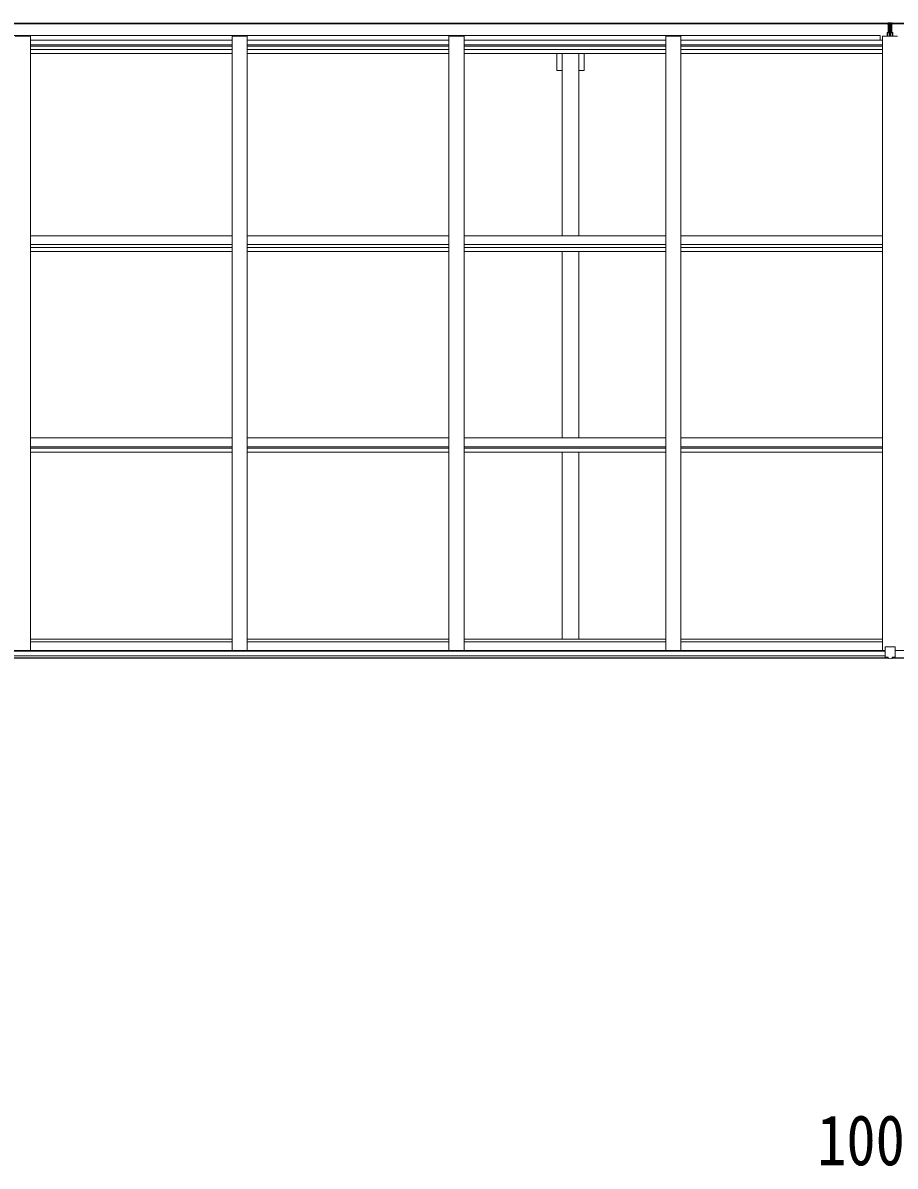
# Model space of a CAD drawing. Units: millimetres at full size, sheet at 1:35; details may follow other scales. Extents: x -9783 to 9892, y -6828 to 6752.
# Drawn here: x -324 to 2557, y 794 to 4571 of the extents above; entities that cross this region are included whole.
import ezdxf
from ezdxf.enums import TextEntityAlignment as Align

# ---------------------------------------------------------------- set-up
doc = ezdxf.new("R2010")
doc.units = ezdxf.units.MM
doc.header["$LTSCALE"] = 35
for name, color, linetype, lineweight in [('0-1_本体', 4, 'Continuous', 9), ('0-3_ELV2', 3, 'Continuous', 9), ('0-A_寸法', 6, 'Continuous', 9)]:
    doc.layers.add(name, color=color, linetype=linetype, lineweight=lineweight)
doc.styles.add('ＭＳ ゴシック', font='')
doc.styles.get('ＭＳ ゴシック').set_extended_font_data('MS Gothic')

msp = doc.modelspace()

# ---------------------------------------------------------------- linework, layer by layer
at = {"layer": '0-1_本体'}
for p, q in [((2538.9, 4569.5), (-2470.1, 4569.5)), ((2538.89, 4567.43), (-2470.1, 4567.43)), ((2541.9, 4569.5), (7550.9, 4569.5)), ((2541.92, 4567.43), (7550.9, 4567.43)), ((-2439.1, 4529.23), (2507.9, 4529.23)), ((-348.6, 4526.56), (-298.6, 4526.56)), ((-298.6, 2497.3), (-298.6, 4526.56)), ((367.4, 4514.16), (-298.6, 4514.16)), ((367.4, 4497.72), (-298.6, 4497.72)), ((367.4, 2497.3), (367.4, 4526.56)), ((367.4, 4526.56), (417.4, 4526.56)), ((417.4, 2497.3), (417.4, 4526.56)), ((1083.4, 4514.16), (417.4, 4514.16)), ((1083.4, 4497.72), (417.4, 4497.72)), ((1083.4, 2497.3), (1083.4, 4526.56)), ((1083.4, 4526.56), (1133.4, 4526.56)), ((1133.4, 2497.3), (1133.4, 4526.56)), ((1799.4, 4514.16), (1133.4, 4514.16)), ((1799.4, 4497.72), (1133.4, 4497.72)), ((1799.4, 2497.3), (1799.4, 4526.56)), ((1799.4, 4526.56), (1849.4, 4526.56)), ((1849.4, 2497.3), (1849.4, 4526.56)), ((2515.4, 4514.16), (1849.4, 4514.16)), ((2515.4, 4497.72), (1849.4, 4497.72)), ((2507.9, 4529.23), (2507.9, 4514.16)), ((2515.4, 2497.3), (2515.4, 4527.2)), ((2565.4, 4527.2), (2515.4, 4527.2)), ((367.4, 4493.93), (-298.6, 4493.93)), ((367.4, 4482.59), (-298.6, 4482.59)), ((367.4, 4469.77), (-298.6, 4469.77)), ((1083.4, 4493.93), (417.4, 4493.93)), ((1083.4, 4482.59), (417.4, 4482.59)), ((1083.4, 4469.77), (417.4, 4469.77)), ((1799.4, 4493.93), (1133.4, 4493.93)), ((1799.4, 4482.59), (1133.4, 4482.59)), ((1799.4, 4469.77), (1133.4, 4469.77)), ((1439.98, 4413.5), (1439.98, 4469.77)), ((1457.68, 3867.21), (1457.68, 4469.77)), ((1512.68, 3867.21), (1512.68, 4469.77)), ((1530.38, 4413.5), (1530.38, 4469.77)), ((2515.4, 4493.93), (1849.4, 4493.93)), ((2515.4, 4482.59), (1849.4, 4482.59)), ((2515.4, 4469.77), (1849.4, 4469.77)), ((1439.98, 4413.5), (1457.68, 4413.5)), ((1512.68, 4413.5), (1530.38, 4413.5)), ((367.4, 3867.21), (-298.6, 3867.21)), ((1083.4, 3867.21), (417.4, 3867.21)), ((1799.4, 3867.21), (1133.4, 3867.21)), ((2515.4, 3867.21), (1849.4, 3867.21)), ((367.4, 3838.16), (-298.6, 3838.16)), ((367.4, 3828.43), (-298.6, 3828.43)), ((367.4, 3815.58), (-298.6, 3815.58)), ((1083.4, 3838.16), (417.4, 3838.16)), ((1083.4, 3828.43), (417.4, 3828.43)), ((1083.4, 3815.58), (417.4, 3815.58)), ((1799.4, 3838.16), (1133.4, 3838.16)), ((1799.4, 3828.43), (1133.4, 3828.43)), ((1799.4, 3815.58), (1133.4, 3815.58)), ((1457.68, 3199.74), (1457.68, 3815.58)), ((1512.68, 3199.74), (1512.68, 3815.58)), ((2515.4, 3838.16), (1849.4, 3838.16)), ((2515.4, 3828.43), (1849.4, 3828.43)), ((2515.4, 3815.58), (1849.4, 3815.58)), ((367.4, 3199.74), (-298.6, 3199.74)), ((1083.4, 3199.74), (417.4, 3199.74)), ((1799.4, 3199.74), (1133.4, 3199.74)), ((2515.4, 3199.74), (1849.4, 3199.74)), ((367.4, 3170), (-298.6, 3170)), ((367.4, 3165.57), (-298.6, 3165.57)), ((367.4, 3152.56), (-298.6, 3152.56)), ((1083.4, 3170), (417.4, 3170)), ((1083.4, 3165.57), (417.4, 3165.57)), ((1083.4, 3152.56), (417.4, 3152.56)), ((1799.4, 3170), (1133.4, 3170)), ((1799.4, 3165.57), (1133.4, 3165.57)), ((1799.4, 3152.56), (1133.4, 3152.56)), ((1457.68, 2534.54), (1457.68, 3152.56)), ((1512.68, 2534.54), (1512.68, 3152.56)), ((2515.4, 3170), (1849.4, 3170)), ((2515.4, 3165.57), (1849.4, 3165.57)), ((2515.4, 3152.56), (1849.4, 3152.56)), ((-298.6, 2534.54), (367.4, 2534.54)), ((417.4, 2534.54), (1083.4, 2534.54)), ((1133.4, 2534.54), (1799.4, 2534.54)), ((1849.4, 2534.54), (2515.4, 2534.54)), ((2524.13, 2497.3), (-2455.32, 2497.3)), ((2523.59, 2494.95), (-2454.79, 2494.95)), ((-298.6, 2525.41), (367.4, 2525.41)), ((417.4, 2525.41), (1083.4, 2525.41)), ((1133.4, 2525.41), (1799.4, 2525.41)), ((1849.4, 2525.41), (2515.4, 2525.41)), ((2556.68, 2497.3), (7536.13, 2497.3)), ((2533.59, 2472.8), (-2464.79, 2472.8)), ((2533.59, 2471.85), (-2464.79, 2471.85)), ((2523.59, 2479.29), (-2454.79, 2479.29)), ((2547.22, 2472.8), (7545.59, 2472.8)), ((2547.22, 2471.85), (7545.59, 2471.85))]:
    msp.add_line(p, q, dxfattribs=at)
at = {"layer": '0-3_ELV2'}
for p, q in [((2533.26, 4570.37), (2538.1, 4570.67)), ((2533.26, 4570.37), (2538.1, 4570.67)), ((2533.26, 4567.37), (2533.26, 4570.37)), ((2533.26, 4567.37), (2533.26, 4570.37)), ((2538.1, 4570.67), (2539.76, 4570.77)), ((2538.1, 4570.67), (2539.76, 4570.77)), ((2539.76, 4570.77), (2539.76, 4567.76)), ((2539.76, 4570.77), (2539.76, 4567.76)), ((2541.05, 4570.77), (2541.05, 4567.76)), ((2542.71, 4570.67), (2541.05, 4570.77)), ((2541.05, 4570.77), (2541.05, 4567.76)), ((2542.71, 4570.67), (2541.05, 4570.77)), ((2547.55, 4570.37), (2542.71, 4570.67)), ((2547.55, 4570.37), (2542.71, 4570.67)), ((2547.55, 4567.37), (2547.55, 4570.37)), ((2547.55, 4567.37), (2547.55, 4570.37)), ((2531.26, 4539.31), (2538.26, 4539.37)), ((2531.26, 4539.31), (2538.26, 4539.37)), ((2531.26, 4537.93), (2538.26, 4537.87)), ((2531.26, 4537.93), (2538.26, 4537.87)), ((2531.26, 4527.2), (2531.26, 4537.43)), ((2531.26, 4527.2), (2531.26, 4537.43)), ((2532.55, 4538.81), (2539.55, 4538.87)), ((2532.55, 4538.81), (2539.55, 4538.87)), ((2532.55, 4537.93), (2532.55, 4538.81)), ((2532.55, 4537.93), (2532.55, 4538.81)), ((2532.55, 4527.2), (2532.55, 4537.43)), ((2532.55, 4527.2), (2532.55, 4537.43)), ((2538.26, 4567.68), (2533.26, 4567.37)), ((2538.26, 4567.68), (2533.26, 4567.37)), ((2533.26, 4565.87), (2533.26, 4567.37)), ((2533.26, 4565.87), (2533.26, 4567.37)), ((2534.26, 4564.87), (2538.26, 4564.87)), ((2534.26, 4563.04), (2534.26, 4564.87)), ((2534.26, 4564.87), (2538.26, 4564.87)), ((2534.26, 4563.04), (2534.26, 4564.87)), ((2534.26, 4563.04), (2538.26, 4562.97)), ((2534.26, 4559.44), (2534.26, 4563.04)), ((2534.26, 4563.04), (2538.26, 4562.97)), ((2534.26, 4559.44), (2534.26, 4563.04)), ((2534.26, 4559.44), (2538.26, 4559.38)), ((2534.26, 4551.21), (2534.26, 4559.44)), ((2534.26, 4559.44), (2538.26, 4559.38)), ((2534.26, 4551.21), (2534.26, 4559.44)), ((2534.26, 4551.21), (2538.26, 4551.17)), ((2534.26, 4539.34), (2534.26, 4551.21)), ((2534.26, 4551.21), (2538.26, 4551.17)), ((2534.26, 4539.34), (2534.26, 4551.21)), ((2534.55, 4567.37), (2541.05, 4567.76)), ((2534.55, 4567.37), (2541.05, 4567.76)), ((2534.55, 4565.87), (2534.55, 4567.37)), ((2534.55, 4565.87), (2534.55, 4567.37)), ((2539.55, 4564.87), (2535.55, 4564.87)), ((2535.55, 4562.97), (2535.55, 4564.87)), ((2539.55, 4564.87), (2535.55, 4564.87)), ((2535.55, 4562.97), (2535.55, 4564.87)), ((2539.55, 4562.97), (2535.55, 4562.97)), ((2539.55, 4562.97), (2535.55, 4562.97)), ((2535.55, 4539.34), (2535.55, 4551.17)), ((2535.55, 4539.34), (2535.55, 4551.17)), ((2539.76, 4567.76), (2538.26, 4567.67)), ((2539.76, 4567.76), (2538.26, 4567.67)), ((2538.26, 4564.87), (2538.26, 4567.67)), ((2538.26, 4564.87), (2538.26, 4567.67)), ((2538.26, 4564.87), (2538.26, 4554.16)), ((2538.26, 4564.87), (2538.26, 4554.16)), ((2538.26, 4554.16), (2541.26, 4554.16)), ((2538.26, 4547.09), (2538.26, 4554.16)), ((2538.26, 4554.16), (2541.26, 4554.16)), ((2538.26, 4547.09), (2538.26, 4554.16)), ((2538.26, 4547.09), (2541.26, 4547.09)), ((2538.26, 4537.44), (2538.26, 4547.09)), ((2538.26, 4547.09), (2541.26, 4547.09)), ((2538.26, 4537.44), (2538.26, 4547.09)), ((2538.26, 4537.44), (2541.26, 4537.44)), ((2538.26, 4530.37), (2538.26, 4537.44)), ((2538.26, 4537.44), (2541.26, 4537.44)), ((2538.26, 4530.37), (2538.26, 4537.44)), ((2539.55, 4564.87), (2539.55, 4554.16)), ((2539.55, 4564.87), (2539.55, 4554.16)), ((2542.55, 4554.16), (2539.55, 4554.16)), ((2539.55, 4547.09), (2539.55, 4554.16)), ((2542.55, 4554.16), (2539.55, 4554.16)), ((2539.55, 4547.09), (2539.55, 4554.16)), ((2542.55, 4547.09), (2539.55, 4547.09)), ((2539.55, 4537.44), (2539.55, 4547.09)), ((2542.55, 4547.09), (2539.55, 4547.09)), ((2539.55, 4537.44), (2539.55, 4547.09)), ((2542.55, 4537.44), (2539.55, 4537.44)), ((2539.55, 4530.37), (2539.55, 4537.44)), ((2542.55, 4537.44), (2539.55, 4537.44)), ((2539.55, 4530.37), (2539.55, 4537.44)), ((2546.26, 4567.37), (2539.76, 4567.76)), ((2546.26, 4567.37), (2539.76, 4567.76)), ((2541.05, 4567.76), (2542.55, 4567.67)), ((2541.05, 4567.76), (2542.55, 4567.67)), ((2541.26, 4564.87), (2545.26, 4564.87)), ((2541.26, 4564.87), (2541.26, 4554.16)), ((2541.26, 4564.87), (2545.26, 4564.87)), ((2541.26, 4564.87), (2541.26, 4554.16)), ((2541.26, 4562.97), (2545.26, 4562.97)), ((2541.26, 4562.97), (2545.26, 4562.97)), ((2541.26, 4547.09), (2541.26, 4554.16)), ((2541.26, 4547.09), (2541.26, 4554.16)), ((2541.26, 4537.44), (2541.26, 4547.09)), ((2541.26, 4537.44), (2541.26, 4547.09)), ((2548.26, 4538.81), (2541.26, 4538.87)), ((2548.26, 4538.81), (2541.26, 4538.87)), ((2541.26, 4530.37), (2541.26, 4537.44)), ((2541.26, 4530.37), (2541.26, 4537.44)), ((2542.55, 4567.68), (2547.55, 4567.37)), ((2542.55, 4567.68), (2547.55, 4567.37)), ((2542.55, 4564.87), (2542.55, 4567.67)), ((2542.55, 4564.87), (2542.55, 4567.67)), ((2542.55, 4564.87), (2542.55, 4554.16)), ((2546.55, 4564.87), (2542.55, 4564.87)), ((2542.55, 4564.87), (2542.55, 4554.16)), ((2546.55, 4564.87), (2542.55, 4564.87)), ((2546.55, 4563.04), (2542.55, 4562.97)), ((2546.55, 4563.04), (2542.55, 4562.97)), ((2546.55, 4559.44), (2542.55, 4559.38)), ((2546.55, 4559.44), (2542.55, 4559.38)), ((2542.55, 4547.09), (2542.55, 4554.16)), ((2542.55, 4547.09), (2542.55, 4554.16)), ((2546.55, 4551.21), (2542.55, 4551.17)), ((2546.55, 4551.21), (2542.55, 4551.17)), ((2542.55, 4537.44), (2542.55, 4547.09)), ((2542.55, 4537.44), (2542.55, 4547.09)), ((2549.55, 4539.31), (2542.55, 4539.37)), ((2549.55, 4539.31), (2542.55, 4539.37)), ((2549.55, 4537.93), (2542.55, 4537.87)), ((2549.55, 4537.93), (2542.55, 4537.87)), ((2542.55, 4530.37), (2542.55, 4537.44)), ((2542.55, 4530.37), (2542.55, 4537.44)), ((2545.26, 4562.97), (2545.26, 4564.87)), ((2545.26, 4562.97), (2545.26, 4564.87)), ((2545.26, 4539.34), (2545.26, 4551.17)), ((2545.26, 4539.34), (2545.26, 4551.17)), ((2546.26, 4565.87), (2546.26, 4567.37)), ((2546.26, 4565.87), (2546.26, 4567.37)), ((2546.55, 4563.04), (2546.55, 4564.87)), ((2546.55, 4563.04), (2546.55, 4564.87)), ((2546.55, 4559.44), (2546.55, 4563.04)), ((2546.55, 4559.44), (2546.55, 4563.04)), ((2546.55, 4551.21), (2546.55, 4559.44)), ((2546.55, 4551.21), (2546.55, 4559.44)), ((2546.55, 4539.34), (2546.55, 4551.21)), ((2546.55, 4539.34), (2546.55, 4551.21)), ((2547.55, 4565.87), (2547.55, 4567.37)), ((2547.55, 4565.87), (2547.55, 4567.37)), ((2548.26, 4537.93), (2548.26, 4538.81)), ((2548.26, 4537.93), (2548.26, 4538.81)), ((2548.26, 4527.2), (2548.26, 4537.43)), ((2548.26, 4527.2), (2548.26, 4537.43)), ((2549.55, 4527.2), (2549.55, 4537.43)), ((2549.55, 4527.2), (2549.55, 4537.43)), ((2538.26, 4530.37), (2541.26, 4530.37)), ((2538.26, 4530.37), (2538.26, 4527.2)), ((2538.26, 4530.37), (2541.26, 4530.37)), ((2538.26, 4530.37), (2538.26, 4527.2)), ((2542.55, 4530.37), (2539.55, 4530.37)), ((2539.55, 4530.37), (2539.55, 4527.2)), ((2542.55, 4530.37), (2539.55, 4530.37)), ((2539.55, 4530.37), (2539.55, 4527.2)), ((2541.26, 4530.37), (2541.26, 4527.2)), ((2541.26, 4530.37), (2541.26, 4527.2)), ((2542.55, 4530.37), (2542.55, 4527.2)), ((2542.55, 4530.37), (2542.55, 4527.2)), ((2523.8, 2476.03), (2523.8, 2508.35)), ((2523.8, 2476.03), (2523.8, 2508.35)), ((2524.01, 2476.03), (2524.01, 2508.35)), ((2524.01, 2476.03), (2524.01, 2508.35)), ((2524.8, 2509.35), (2555.8, 2509.35)), ((2524.8, 2509.35), (2555.8, 2509.35)), ((2556.01, 2509.35), (2525.01, 2509.35)), ((2556.01, 2509.35), (2525.01, 2509.35)), ((2556.8, 2476.03), (2556.8, 2508.35)), ((2556.8, 2476.03), (2556.8, 2508.35)), ((2557.01, 2476.03), (2557.01, 2508.35)), ((2557.01, 2476.03), (2557.01, 2508.35)), ((2523.8, 2476.03), (2523.8, 2475.99)), ((2523.8, 2476.03), (2523.8, 2475.99)), ((2524.01, 2476.03), (2524.01, 2475.99)), ((2524.01, 2476.03), (2524.01, 2475.99)), ((2533.8, 2475.26), (2524.8, 2475.32)), ((2533.8, 2475.26), (2524.8, 2475.32)), ((2534.01, 2475.26), (2525.01, 2475.32)), ((2534.01, 2475.26), (2525.01, 2475.32)), ((2546.8, 2475.26), (2555.8, 2475.32)), ((2546.8, 2475.26), (2555.8, 2475.32)), ((2547.01, 2475.26), (2556.01, 2475.32)), ((2547.01, 2475.26), (2556.01, 2475.32)), ((2556.8, 2476.03), (2556.8, 2475.99)), ((2556.8, 2476.03), (2556.8, 2475.99)), ((2557.01, 2476.03), (2557, 2475.99)), ((2557.01, 2476.03), (2557, 2475.99))]:
    msp.add_line(p, q, dxfattribs=at)
for points in [[(2541.05, 4570.77), (2534.55, 4570.37), (2534.55, 4567.37)], [(2541.05, 4570.77), (2534.55, 4570.37), (2534.55, 4567.37)], [(2539.76, 4570.77), (2546.26, 4570.37), (2546.26, 4567.37)], [(2539.76, 4570.77), (2546.26, 4570.37), (2546.26, 4567.37)], [(2538.26, 4538.87), (2531.26, 4538.81), (2531.26, 4539.31)], [(2538.26, 4538.87), (2531.26, 4538.81), (2531.26, 4539.31)], [(2538.26, 4537.37), (2531.26, 4537.43), (2531.26, 4537.93), (2531.26, 4538.81)], [(2538.26, 4537.37), (2531.26, 4537.43), (2531.26, 4537.93), (2531.26, 4538.81)], [(2539.55, 4539.37), (2532.55, 4539.31), (2532.55, 4538.81)], [(2539.55, 4539.37), (2532.55, 4539.31), (2532.55, 4538.81)], [(2539.55, 4537.87), (2532.55, 4537.93), (2532.55, 4537.43), (2539.55, 4537.37)], [(2539.55, 4537.87), (2532.55, 4537.93), (2532.55, 4537.43), (2539.55, 4537.37)], [(2539.55, 4559.38), (2535.55, 4559.38), (2535.55, 4562.97)], [(2539.55, 4559.38), (2535.55, 4559.38), (2535.55, 4562.97)], [(2539.55, 4551.17), (2535.55, 4551.17), (2535.55, 4559.38)], [(2539.55, 4551.17), (2535.55, 4551.17), (2535.55, 4559.38)], [(2541.26, 4559.38), (2545.26, 4559.38), (2545.26, 4562.97)], [(2541.26, 4559.38), (2545.26, 4559.38), (2545.26, 4562.97)], [(2541.26, 4551.17), (2545.26, 4551.17), (2545.26, 4559.38)], [(2541.26, 4551.17), (2545.26, 4551.17), (2545.26, 4559.38)], [(2541.26, 4539.37), (2548.26, 4539.31), (2548.26, 4538.81)], [(2541.26, 4539.37), (2548.26, 4539.31), (2548.26, 4538.81)], [(2541.26, 4537.87), (2548.26, 4537.93), (2548.26, 4537.43), (2541.26, 4537.37)], [(2541.26, 4537.87), (2548.26, 4537.93), (2548.26, 4537.43), (2541.26, 4537.37)], [(2542.55, 4538.87), (2549.55, 4538.81), (2549.55, 4539.31)], [(2542.55, 4538.87), (2549.55, 4538.81), (2549.55, 4539.31)], [(2542.55, 4537.37), (2549.55, 4537.43), (2549.55, 4537.93), (2549.55, 4538.81)], [(2542.55, 4537.37), (2549.55, 4537.43), (2549.55, 4537.93), (2549.55, 4538.81)], [(2540.3, 2469.84), (2533.8, 2470.23), (2533.8, 2475.26)], [(2540.3, 2469.84), (2533.8, 2470.23), (2533.8, 2475.26)], [(2540.51, 2469.84), (2534.01, 2470.23), (2534.01, 2475.26)], [(2540.51, 2469.84), (2534.01, 2470.23), (2534.01, 2475.26)], [(2540.3, 2469.84), (2546.8, 2470.23), (2546.8, 2475.26)], [(2540.3, 2469.84), (2546.8, 2470.23), (2546.8, 2475.26)], [(2540.51, 2469.84), (2547.01, 2470.23), (2547.01, 2475.26)], [(2540.51, 2469.84), (2547.01, 2470.23), (2547.01, 2475.26)]]:
    msp.add_lwpolyline(points, dxfattribs=at)
for centre, start, end in [((2534.26, 4565.87), 180, 270), ((2534.26, 4565.87), 180, 270), ((2535.55, 4565.87), 180, 270), ((2535.55, 4565.87), 180, 270), ((2545.26, 4565.87), 270, 0), ((2545.26, 4565.87), 270, 0), ((2546.55, 4565.87), 270, 0), ((2546.55, 4565.87), 270, 0), ((2524.8, 2508.35), 90, 180), ((2524.8, 2508.35), 90, 180), ((2525.01, 2508.35), 90, 180), ((2525.01, 2508.35), 90, 180), ((2555.8, 2508.35), 0, 90), ((2555.8, 2508.35), 0, 90), ((2556.01, 2508.35), 0, 90), ((2556.01, 2508.35), 0, 90)]:
    msp.add_arc(centre, 1, start, end, dxfattribs=at)
for centre, major_axis, ratio, start_param, end_param in [((2538.28, 4567.67), (0.18, -2.99), 0.008711, 3.1415927, 4.7113235), ((2538.28, 4567.67), (0.18, -2.99), 0.008711, 3.1415927, 4.7113235), ((2542.52, 4567.67), (-0.18, -2.99), 0.008711, 1.5718618, 3.1415927), ((2542.52, 4567.67), (-0.18, -2.99), 0.008711, 1.5718618, 3.1415927), ((2366.39, 4557.16), (171.87, 10.52), 0.017422, 6.2821194, 6.2831848), ((2366.39, 4557.16), (171.87, 10.52), 0.017422, 6.2821194, 6.2831848), ((2714.42, 4557.16), (-171.87, 10.52), 0.017422, 0.0000005, 0.0010659), ((2714.42, 4557.16), (-171.87, 10.52), 0.017422, 0.0000005, 0.0010659), ((2524.8, 2476.03), (1, -0.012), 0.707053, 3.2044821, 4.7211143), ((2524.8, 2476.03), (1, -0.012), 0.707053, 3.2044821, 4.7211143), ((2525.01, 2476.03), (1, -0.012), 0.707053, 3.2044821, 4.7211143), ((2525.01, 2476.03), (1, -0.012), 0.707053, 3.2044821, 4.7211143), ((2555.8, 2476.03), (-1, -0.012), 0.707053, 1.562071, 3.0787032), ((2555.8, 2476.03), (-1, -0.012), 0.707053, 1.562071, 3.0787032), ((2556.01, 2476.03), (-1, -0.012), 0.707053, 1.562071, 3.0787032), ((2556.01, 2476.03), (-1, -0.012), 0.707053, 1.562071, 3.0787032)]:
    msp.add_ellipse(centre, major_axis=major_axis, ratio=ratio, start_param=start_param, end_param=end_param, dxfattribs=at)

# ---------------------------------------------------------------- texts
at = {"layer": '0-A_寸法', "color": 7, "style": 'ＭＳ ゴシック', "width": 0.85}
msp.add_text('10064', height=166.8, dxfattribs=at).set_placement((2299.78, 746.32), align=Align.BOTTOM_LEFT)

doc.saveas('drawing.dxf')
